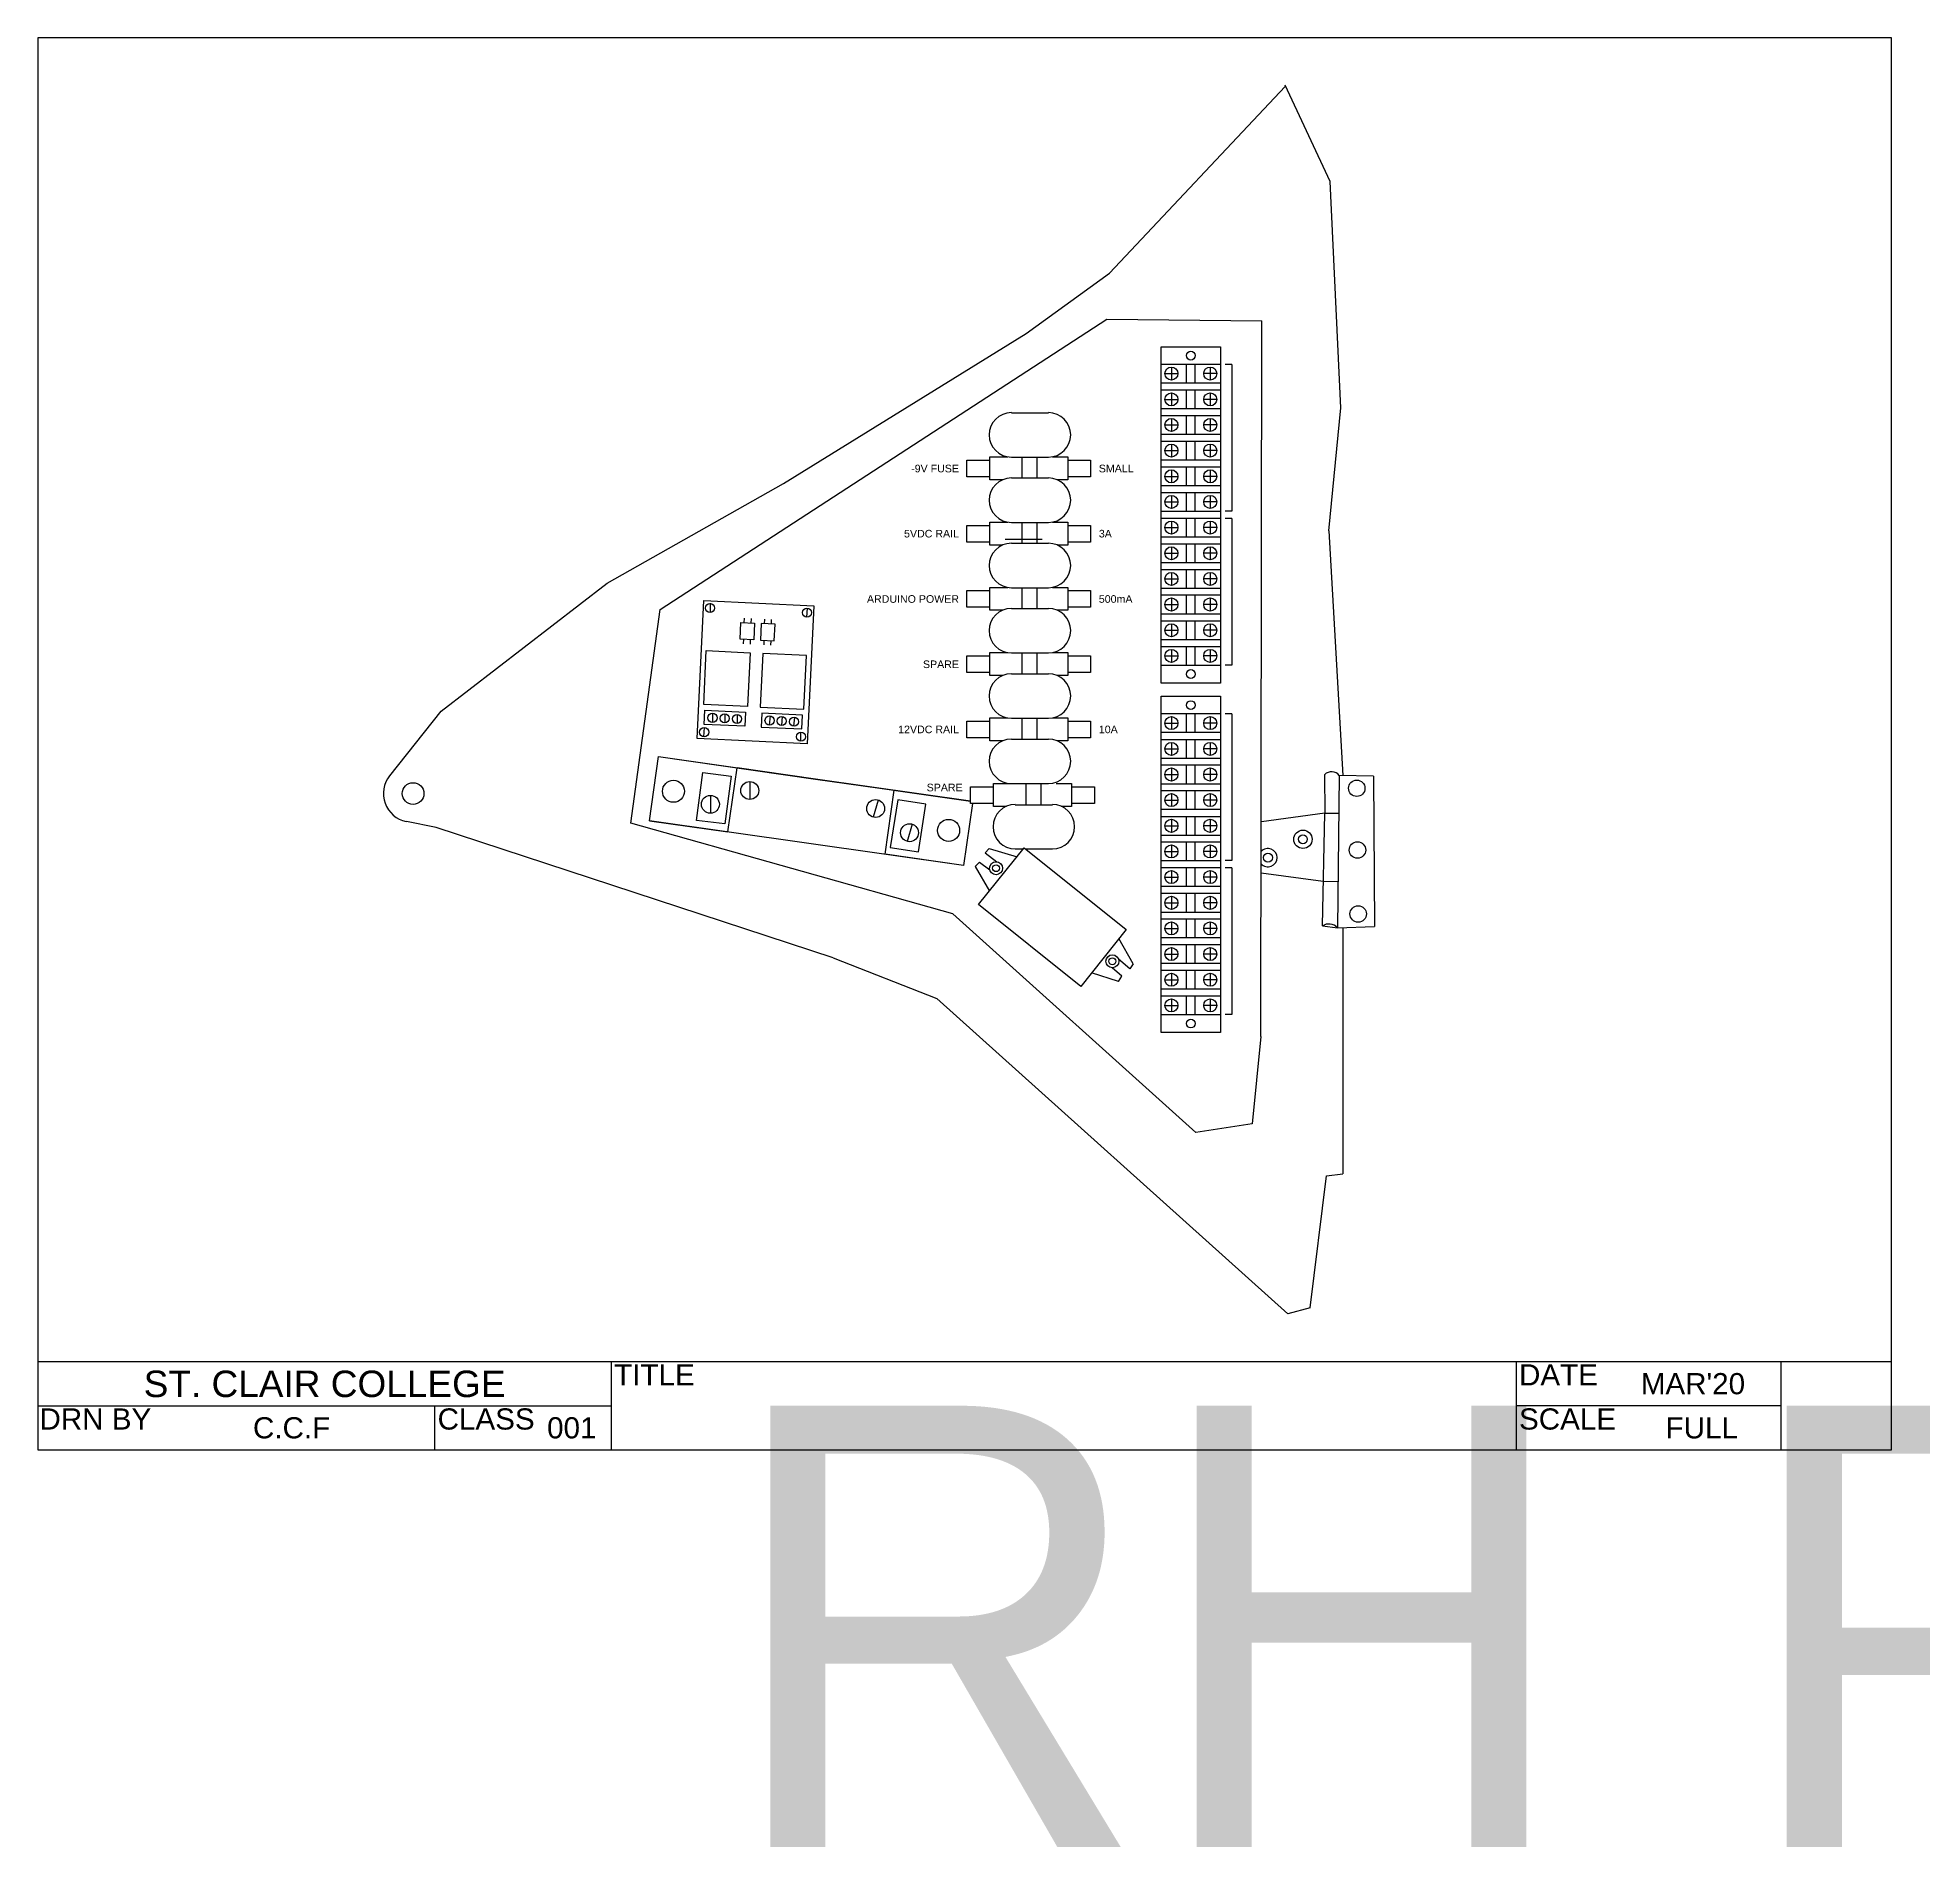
# Model space of a CAD drawing. Header units: inches. Extents: x 0 to 34.8, y -2.3 to 8.
# Drawn here: x 0 to 10.67, y -2.29 to 8 of the extents above; entities that cross this region are included whole.
import ezdxf
from ezdxf.enums import TextEntityAlignment as Align

# ---------------------------------------------------------------- set-up
doc = ezdxf.new("R2018")
doc.units = ezdxf.units.IN
doc.header["$MEASUREMENT"] = 0
doc.layers.add('DRAWING SHT', color=7, linetype='Continuous')
doc.styles.add('Annotative', font='arial.ttf')
doc.styles.get("Standard").update_dxf_attribs({"font": 'arial.ttf'})

# ---------------------------------------------------------------- blocks, each defined once
blk = doc.blocks.new('Fuerth Cole DRAWING SHT')
at = {"layer": 'DRAWING SHT'}
for p, q in [((0, 0.5), (10.5, 0.5)), ((3.25, 0), (3.25, 0.5)), ((8.375, 0), (8.375, 0.5)), ((9.875, 0), (9.875, 0.5)), ((0, 0.25), (3.25, 0.25)), ((2.25, 0), (2.25, 0.25)), ((9.875, 0.25), (8.375, 0.25))]:
    blk.add_line(p, q, dxfattribs=at)
blk.add_lwpolyline([(0, 0), (10.5, 0), (10.5, 8), (0, 8)], close=True, dxfattribs=at)
for s, width, heights, insert, char_height, attachment_point in [('ST. CLAIR COLLEGE', 3.25, [0.247], (1.625, 0.373), 0.15, 5), ('DRN BY', 2.25, [0.19], (0.01, 0.235), 0.12, 1)]:
    blk.add_mtext_dynamic_manual_height_columns(s, width=width, gutter_width=1, heights=heights, dxfattribs=dict(at, insert=insert, char_height=char_height, attachment_point=attachment_point))
at = {"layer": 'DRAWING SHT', "char_height": 0.12, "width": 1, "attachment_point": 1, "style": 'Annotative'}
for s, insert in [('TITLE', (3.265, 0.485)), ('CLASS', (2.265, 0.235))]:
    blk.add_mtext(s, dxfattribs=dict(at, insert=insert))
at = {"layer": 'DRAWING SHT', "char_height": 0.12, "width": 1.5, "attachment_point": 1}
for s, insert in [('DATE', (8.39, 0.485)), ('SCALE', (8.39, 0.235))]:
    blk.add_mtext(s, dxfattribs=dict(at, insert=insert))
at = {"layer": 'DRAWING SHT'}
for tag, p in [('DATE', (9.375, 0.375)), ('DRN_BY', (1.438, 0.125)), ('CLS', (3.025, 0.125)), ('SCALE', (9.425, 0.125))]:
    blk.add_attdef(tag, text='', height=0.12, dxfattribs=at).set_placement(p, align=Align.MIDDLE_CENTER)
at = {"layer": 'DRAWING SHT', "lineweight": 30, "flags": 104}
blk.add_attdef('TITLE', text='', height=0.12, dxfattribs=at).set_placement((3.875, 0.25), align=Align.MIDDLE_LEFT)
blk = doc.blocks.new('*U6')
for p, q in [((0.168, 0.052), (-0.168, 0.052)), ((-0.147, 0), (-0.073, 0)), ((-0.11, 0.037), (-0.11, -0.037)), ((-0.025, -0.052), (-0.025, 0.052)), ((0.025, -0.052), (0.025, 0.052)), ((0.147, 0), (0.073, 0)), ((0.11, 0.037), (0.11, -0.037)), ((-0.168, -0.052), (0.168, -0.052))]:
    blk.add_line(p, q)
for centre in [(-0.11, 0), (0.11, 0)]:
    blk.add_circle(centre, 0.037)
blk = doc.blocks.new('*U7')
at = {"color": 0, "linetype": 'ByBlock', "lineweight": -2, "transparency": 16777216}
for p in [(0, 1.599), (0, 1.453), (0, 1.308), (0, 1.163), (0, 1.017), (0, 0.872), (0, 0.727), (0, 0.581), (0, 0.436), (0, 0.291), (0, 0.145), (0, 0)]:
    blk.add_blockref('*U6', p, dxfattribs=at)
blk = doc.blocks.new('*U9')
for p, q in [((0.168, 0.052), (-0.168, 0.052)), ((-0.147, 0), (-0.073, 0)), ((-0.11, 0.037), (-0.11, -0.037)), ((-0.025, -0.052), (-0.025, 0.052)), ((0.025, -0.052), (0.025, 0.052)), ((0.147, 0), (0.073, 0)), ((0.11, 0.037), (0.11, -0.037)), ((-0.168, -0.052), (0.168, -0.052))]:
    blk.add_line(p, q)
for centre in [(-0.11, 0), (0.11, 0)]:
    blk.add_circle(centre, 0.037)
blk = doc.blocks.new('*U8')
at = {"color": 0, "linetype": 'ByBlock', "lineweight": -2, "transparency": 16777216}
for p in [(0, 1.599), (0, 1.453), (0, 1.308), (0, 1.163), (0, 1.017), (0, 0.872), (0, 0.727), (0, 0.581), (0, 0.436), (0, 0.291), (0, 0.145), (0, 0)]:
    blk.add_blockref('*U9', p, dxfattribs=at)

msp = doc.modelspace()

# ---------------------------------------------------------------- linework, layer by layer
for p, q in [((6.071, 6.666), (7.066, 7.724)), ((7.32, 7.186), (7.066, 7.731)), ((7.38, 5.904), (7.32, 7.186)), ((5.599, 6.325), (6.071, 6.666)), ((3.526, 4.76), (6.056, 6.406)), ((6.056, 6.406), (6.933, 6.396)), ((4.224, 5.475), (5.599, 6.325)), ((6.928, 2.341), (6.933, 6.396)), ((6.764, 6.149), (6.726, 6.149)), ((6.764, 6.149), (6.764, 5.318)), ((5.515, 5.875), (5.725, 5.875)), ((7.313, 5.206), (7.38, 5.904)), ((5.515, 5.624), (5.725, 5.624)), ((3.225, 4.91), (4.224, 5.475)), ((5.515, 5.506), (5.725, 5.506)), ((5.515, 5.254), (5.725, 5.254)), ((6.764, 5.318), (6.726, 5.318)), ((6.764, 5.277), (6.726, 5.277)), ((6.764, 5.277), (6.764, 4.446)), ((5.48, 5.159), (5.69, 5.159)), ((5.515, 5.136), (5.725, 5.136)), ((7.313, 5.206), (7.393, 3.82)), ((2.286, 4.185), (3.225, 4.91)), ((5.515, 4.884), (5.725, 4.884)), ((3.36, 3.551), (3.526, 4.76)), ((3.808, 4.796), (3.808, 4.743)), ((4.002, 4.686), (4.003, 4.711)), ((4.041, 4.684), (4.042, 4.71)), ((4.117, 4.68), (4.119, 4.706)), ((4.156, 4.678), (4.157, 4.704)), ((4.359, 4.769), (4.354, 4.717)), ((5.515, 4.766), (5.725, 4.766)), ((3.997, 4.592), (3.996, 4.566)), ((4.036, 4.59), (4.035, 4.564)), ((4.113, 4.586), (4.112, 4.56)), ((4.152, 4.584), (4.151, 4.559)), ((5.515, 4.515), (5.725, 4.515)), ((5.515, 4.397), (5.725, 4.397)), ((6.764, 4.446), (6.726, 4.446)), ((1.994, 3.819), (2.286, 4.185)), ((3.822, 4.173), (3.822, 4.122)), ((3.891, 4.17), (3.891, 4.119)), ((3.961, 4.166), (3.961, 4.115)), ((6.764, 4.169), (6.726, 4.169)), ((6.764, 4.169), (6.764, 3.338)), ((3.772, 4.04), (3.777, 4.092)), ((4.148, 4.158), (4.143, 4.106)), ((4.217, 4.155), (4.212, 4.103)), ((4.286, 4.151), (4.281, 4.1)), ((4.323, 4.014), (4.323, 4.066)), ((5.515, 4.145), (5.725, 4.145)), ((5.515, 4.027), (5.725, 4.027)), ((3.516, 3.927), (4.406, 3.8)), ((3.909, 3.501), (3.961, 3.864)), ((4.406, 3.8), (3.961, 3.864)), ((4.033, 3.785), (4.033, 3.684)), ((5.284, 3.675), (4.406, 3.8)), ((4.406, 3.8), (4.851, 3.737)), ((4.799, 3.374), (4.851, 3.737)), ((5.515, 3.775), (5.725, 3.775)), ((7.289, 3.826), (7.29, 3.606)), ((7.372, 3.821), (7.361, 2.958)), ((7.566, 3.817), (7.372, 3.821)), ((7.566, 3.817), (7.571, 2.965)), ((3.81, 3.708), (3.81, 3.606)), ((4.76, 3.681), (4.732, 3.584)), ((5.537, 3.655), (5.747, 3.655)), ((2.257, 3.525), (2.088, 3.56)), ((4.505, 2.788), (2.257, 3.525)), ((5.184, 3.037), (3.36, 3.551)), ((4.354, 3.437), (3.465, 3.564)), ((3.465, 3.564), (3.909, 3.501)), ((4.952, 3.545), (4.924, 3.447)), ((7.29, 3.606), (6.932, 3.557)), ((7.276, 2.968), (7.29, 3.606)), ((7.29, 3.606), (7.369, 3.606)), ((5.244, 3.31), (4.799, 3.374)), ((5.31, 3.305), (5.334, 3.329)), ((5.334, 3.329), (5.393, 3.285)), ((5.389, 3.406), (5.366, 3.383)), ((5.366, 3.383), (5.432, 3.332)), ((5.389, 3.406), (5.547, 3.36)), ((5.537, 3.404), (5.581, 3.404)), ((5.596, 3.404), (5.747, 3.404)), ((6.764, 3.338), (6.726, 3.338)), ((5.31, 3.305), (5.39, 3.165)), ((6.764, 3.297), (6.726, 3.297)), ((6.764, 3.297), (6.764, 2.466)), ((7.281, 3.22), (6.929, 3.267)), ((7.363, 3.217), (7.281, 3.22)), ((6.56, 1.798), (5.184, 3.037)), ((6.204, 2.753), (6.124, 2.897)), ((7.276, 2.968), (7.361, 2.958)), ((7.361, 2.958), (7.571, 2.965)), ((7.393, 2.959), (7.392, 1.564)), ((4.505, 2.788), (5.092, 2.557)), ((6.186, 2.726), (6.122, 2.779)), ((6.122, 2.654), (5.968, 2.702)), ((6.141, 2.683), (6.085, 2.731)), ((6.122, 2.654), (6.141, 2.683)), ((6.204, 2.753), (6.186, 2.726)), ((7.08, 0.77), (5.092, 2.557)), ((6.764, 2.466), (6.726, 2.466)), ((6.928, 2.341), (6.878, 1.847)), ((6.878, 1.847), (6.56, 1.798)), ((7.207, 0.804), (7.3, 1.552)), ((7.3, 1.552), (7.392, 1.564)), ((7.207, 0.804), (7.08, 0.77))]:
    msp.add_line(p, q)
for points in [[(6.364, 6.249), (6.699, 6.249), (6.699, 4.344), (6.364, 4.344)], [(3.773, 4.811), (4.396, 4.781), (4.358, 3.999), (3.736, 4.029)], [(3.982, 4.687), (4.06, 4.683), (4.056, 4.589), (3.978, 4.593)], [(4.176, 4.677), (4.098, 4.681), (4.093, 4.587), (4.171, 4.583)], [(3.787, 4.528), (4.035, 4.516), (4.02, 4.211), (3.772, 4.223)], [(4.355, 4.501), (4.107, 4.512), (4.092, 4.207), (4.34, 4.196)], [(3.778, 4.19), (4.009, 4.179), (4.005, 4.099), (3.774, 4.11)], [(4.332, 4.163), (4.101, 4.174), (4.097, 4.095), (4.328, 4.084)], [(6.364, 4.269), (6.699, 4.269), (6.699, 2.364), (6.364, 2.364)], [(3.767, 3.837), (3.927, 3.817), (3.892, 3.546), (3.732, 3.566)], [(5.03, 3.657), (4.871, 3.682), (4.828, 3.412), (4.988, 3.387)], [(5.587, 3.411), (6.165, 2.947), (5.908, 2.625), (5.329, 3.089)]]:
    msp.add_lwpolyline(points, close=True)
for points in [[(5.392, 5.512), (5.262, 5.512), (5.262, 5.607), (5.392, 5.607)], [(5.465, 5.495), (5.392, 5.495), (5.392, 5.626), (5.494, 5.626)], [(5.576, 5.506), (5.576, 5.624)], [(5.659, 5.624), (5.659, 5.506)], [(5.747, 5.626), (5.835, 5.626), (5.835, 5.495), (5.775, 5.495)], [(5.835, 5.607), (5.963, 5.607), (5.963, 5.512), (5.835, 5.512)], [(5.392, 5.142), (5.262, 5.142), (5.262, 5.237), (5.392, 5.237)], [(5.465, 5.126), (5.392, 5.126), (5.392, 5.256), (5.494, 5.256)], [(5.576, 5.136), (5.576, 5.254)], [(5.659, 5.254), (5.659, 5.136)], [(5.747, 5.256), (5.835, 5.256), (5.835, 5.126), (5.775, 5.126)], [(5.835, 5.237), (5.963, 5.237), (5.963, 5.142), (5.835, 5.142)], [(5.392, 4.773), (5.262, 4.773), (5.262, 4.868), (5.392, 4.868)], [(5.465, 4.756), (5.392, 4.756), (5.392, 4.886), (5.494, 4.886)], [(5.576, 4.766), (5.576, 4.884)], [(5.659, 4.884), (5.659, 4.766)], [(5.747, 4.886), (5.835, 4.886), (5.835, 4.756), (5.775, 4.756)], [(5.835, 4.868), (5.963, 4.868), (5.963, 4.773), (5.835, 4.773)], [(5.392, 4.403), (5.262, 4.403), (5.262, 4.498), (5.392, 4.498)], [(5.465, 4.386), (5.392, 4.386), (5.392, 4.517), (5.494, 4.517)], [(5.576, 4.397), (5.576, 4.515)], [(5.659, 4.515), (5.659, 4.397)], [(5.747, 4.517), (5.835, 4.517), (5.835, 4.386), (5.775, 4.386)], [(5.835, 4.498), (5.963, 4.498), (5.963, 4.403), (5.835, 4.403)], [(5.392, 4.033), (5.262, 4.033), (5.262, 4.128), (5.392, 4.128)], [(5.465, 4.017), (5.392, 4.017), (5.392, 4.147), (5.494, 4.147)], [(5.576, 4.027), (5.576, 4.145)], [(5.659, 4.145), (5.659, 4.027)], [(5.747, 4.147), (5.835, 4.147), (5.835, 4.017), (5.775, 4.017)], [(5.835, 4.128), (5.963, 4.128), (5.963, 4.033), (5.835, 4.033)], [(5.294, 3.662), (5.244, 3.31), (3.465, 3.564), (3.516, 3.927), (5.284, 3.675)], [(5.414, 3.662), (5.284, 3.662), (5.284, 3.757), (5.414, 3.757)], [(5.487, 3.645), (5.414, 3.645), (5.414, 3.775), (5.515, 3.775)], [(5.598, 3.655), (5.598, 3.773)], [(5.681, 3.773), (5.681, 3.655)], [(5.768, 3.775), (5.856, 3.775), (5.856, 3.645), (5.797, 3.645)], [(5.856, 3.757), (5.985, 3.757), (5.985, 3.662), (5.856, 3.662)]]:
    msp.add_lwpolyline(points)
for centre, radius in [((6.531, 6.199), 0.025), ((3.808, 4.769), 0.0261), ((4.357, 4.743), 0.0261), ((6.531, 4.395), 0.025), ((3.822, 4.147), 0.0258), ((3.891, 4.144), 0.0258), ((3.961, 4.141), 0.0258), ((6.531, 4.219), 0.025), ((3.775, 4.066), 0.0261), ((4.145, 4.132), 0.0258), ((4.214, 4.129), 0.0258), ((4.284, 4.125), 0.0258), ((4.323, 4.04), 0.0261), ((2.126, 3.718), 0.0615), ((3.601, 3.731), 0.0624), ((4.033, 3.735), 0.0507), ((7.471, 3.748), 0.0466), ((3.81, 3.657), 0.0507), ((4.746, 3.633), 0.0507), ((4.938, 3.496), 0.0507), ((5.159, 3.509), 0.0624), ((7.166, 3.459), 0.0518), ((7.166, 3.459), 0.025), ((7.475, 3.398), 0.0466), ((5.428, 3.295), 0.0366), ((5.428, 3.295), 0.0194), ((6.968, 3.355), 0.025), ((7.479, 3.036), 0.0466), ((6.087, 2.768), 0.0366), ((6.087, 2.768), 0.0194), ((6.531, 2.415), 0.025)]:
    msp.add_circle(centre, radius)
for centre, radius, start, end in [((5.515, 5.75), 0.126, 90, 270), ((5.725, 5.75), 0.126, 270, 90), ((5.515, 5.38), 0.126, 90, 270), ((5.725, 5.38), 0.126, 270, 90), ((5.515, 5.01), 0.126, 90, 270), ((5.725, 5.01), 0.126, 270, 90), ((5.515, 4.641), 0.126, 90, 270), ((5.725, 4.641), 0.126, 270, 90), ((5.515, 4.271), 0.126, 90, 270), ((5.725, 4.271), 0.126, 270, 90), ((5.515, 3.901), 0.126, 90, 270), ((5.725, 3.901), 0.126, 270, 90), ((2.12, 3.718), 0.162, 141.4071, 258.3226), ((7.328, 3.785), 0.0563, 39.5957, 133.4748), ((5.537, 3.53), 0.126, 90, 270), ((5.747, 3.53), 0.126, 270, 90), ((6.968, 3.355), 0.0518, 221.4719, 138.4008), ((7.313, 2.914), 0.0651, 42.5994, 124.8254)]:
    msp.add_arc(centre, radius, start, end)

# ---------------------------------------------------------------- block references
ref = msp.add_blockref('Fuerth Cole DRAWING SHT', (0, 0))
ref.add_attrib('DRN_BY', 'C.C.F', dxfattribs={"layer": 'DRAWING SHT', "height": 0.12}).set_placement((1.438, 0.125), align=Align.MIDDLE_CENTER)
ref.add_attrib('CLS', '001', dxfattribs={"layer": 'DRAWING SHT', "height": 0.12}).set_placement((3.025, 0.125), align=Align.MIDDLE_CENTER)
ref.add_attrib('DATE', "MAR'20", dxfattribs={"layer": 'DRAWING SHT', "height": 0.12}).set_placement((9.375, 0.375), align=Align.MIDDLE_CENTER)
ref.add_attrib('SCALE', 'FULL', dxfattribs={"layer": 'DRAWING SHT', "height": 0.12}).set_placement((9.425, 0.125), align=Align.MIDDLE_CENTER)
lines = msp.add_mtext('RH PANEL LAYOUT', dxfattribs={"layer": 'DRAWING SHT', "insert": (3.875, 0.25), "char_height": 2.5, "attachment_point": 1})
ref.add_attrib('TITLE', '', (3.875, 0.25), dxfattribs={"flags": 104}).embed_mtext(lines)
for name, p in [('*U7', (6.531, 4.498)), ('*U8', (6.531, 2.518))]:
    msp.add_blockref(name, p)

# ---------------------------------------------------------------- texts
for s, width, insert, char_height, attachment_point in [('-9V FUSE', 0.54884, (5.218, 5.559), 0.0431, 6), ('SMALL', 0.37291, (6.01, 5.559), 0.0431, 4), ('5VDC RAIL', 0.5565, (5.218, 5.19), 0.0431, 6), ('3A', 0.37291, (6.01, 5.19), 0.0431, 4), ('ARDUINO POWER', 0.58713, (5.218, 4.82), 0.04306, 6), ('500mA', 0.37291, (6.01, 4.82), 0.0431, 4), ('SPARE', 0.67528, (5.218, 4.45), 0.0431, 6), ('12VDC RAIL', 0.67528, (5.218, 4.081), 0.0431, 6), ('10A', 0.37291, (6.01, 4.081), 0.0431, 4), ('SPARE', 0.67528, (5.239, 3.752), 0.0431, 6)]:
    msp.add_mtext_dynamic_manual_height_columns(s, width=width, gutter_width=0.538, heights=[0], dxfattribs=dict(insert=insert, char_height=char_height, attachment_point=attachment_point))

doc.saveas('drawing.dxf')
